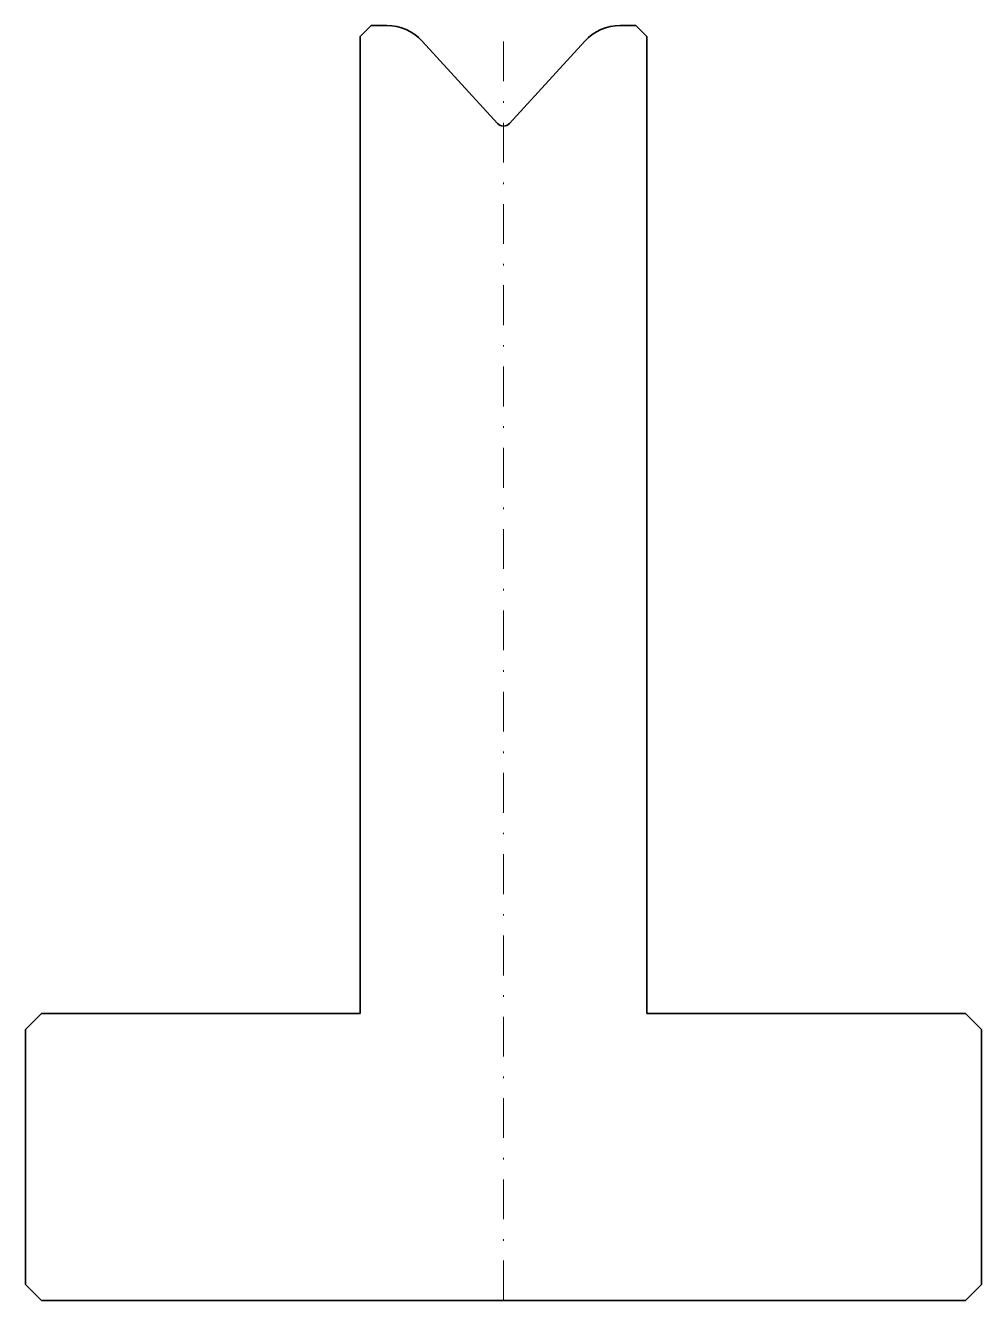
# Model space of a CAD drawing. Header units: millimetres. Extents: x -30 to 30, y -80 to 0.
import ezdxf

# ---------------------------------------------------------------- set-up
doc = ezdxf.new("R2010")
doc.units = ezdxf.units.MM
doc.header["$LTSCALE"] = 5
doc.linetypes.add('AUSGEZOGEN', pattern=[0])
doc.linetypes.add('DASHDOT', pattern=[1, 0.5, -0.25, 0, -0.25])
doc.layers.add('2', color=7, linetype='Continuous')

msp = doc.modelspace()

# ---------------------------------------------------------------- linework, layer by layer
at = {"layer": '2', "color": 7, "linetype": 'DASHDOT', "lineweight": 18}
msp.add_line((0, -80), (0, 0), dxfattribs=at)
at = {"layer": '2', "color": 7, "linetype": 'AUSGEZOGEN', "lineweight": 35}
for p, q in [((8.3, 0), (7.32, 0)), ((9, -0.7), (8.3, 0)), ((-8.3, 0), (-9, -0.7)), ((-9, -0.7), (-9, -62)), ((-7.32, 0), (-8.3, 0)), ((9, -62), (9, -0.7)), ((-0.369, -6.146), (-5.108, -0.973)), ((5.108, -0.973), (0.369, -6.146)), ((-29, -62), (-30, -63)), ((-9, -62), (-29, -62)), ((29, -62), (9, -62)), ((30, -63), (29, -62)), ((-30, -63), (-30, -79)), ((30, -79), (30, -63)), ((-30, -79), (-29, -80)), ((29, -80), (30, -79)), ((-29, -80), (29, -80))]:
    msp.add_line(p, q, dxfattribs=at)
for centre, radius, start, end in [((7.32, -3), 3, 90, 137.5), ((-7.32, -3), 3, 42.5, 90), ((0, -5.808), 0.5, 222.5, 317.5)]:
    msp.add_arc(centre, radius, start, end, dxfattribs=at)

doc.saveas('drawing.dxf')
